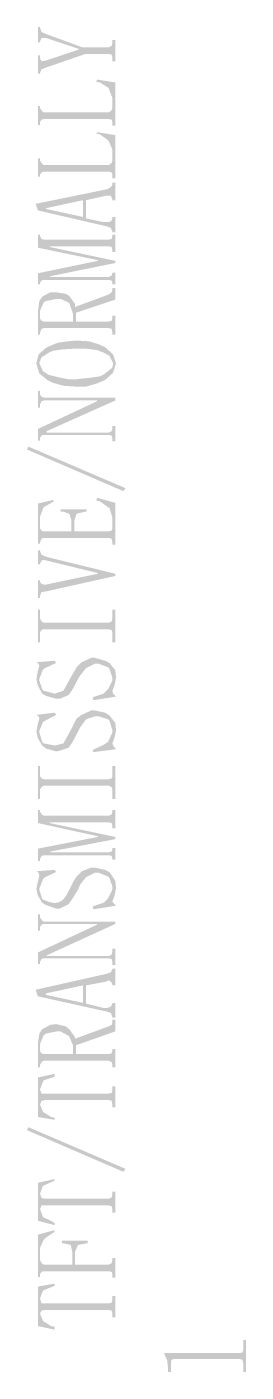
# Model space of a CAD drawing. Header units: millimetres. Extents: x 19 to 191, y 8 to 260.
# Drawn here: x 143.79 to 150.14, y 69.48 to 108.42 of the extents above; entities that cross this region are included whole.
import ezdxf

# ---------------------------------------------------------------- set-up
doc = ezdxf.new("R2010")
doc.units = ezdxf.units.MM
doc.layers.get('0').update_dxf_attribs({"linetype": 'CONTINUOUS'})

msp = doc.modelspace()

# ---------------------------------------------------------------- hatches: boundary and pattern name
for points in [[(144.102667, 108.422722), (144.102667, 107.978222), (144.166167, 107.978222), (144.166167, 107.999389), (144.2085, 108.105222), (144.3355, 108.105222), (145.288, 107.787722), (145.288, 107.766556), (145.393833, 107.830056), (144.356667, 108.211056), (144.2085, 108.274556), (144.166167, 108.401556), (144.166167, 108.422722)], [(144.102667, 107.597222), (144.102667, 107.068056), (144.166167, 107.068056), (144.166167, 107.089222), (144.2085, 107.195056), (144.314333, 107.237389), (145.4785, 107.639556), (146.155833, 107.639556), (146.2405, 107.618389), (146.261667, 107.533722), (146.261667, 107.427889), (146.346333, 107.427889), (146.346333, 108.041722), (146.261667, 108.041722), (146.261667, 107.957056), (146.2405, 107.872389), (146.155833, 107.830056), (145.393833, 107.830056), (145.288, 107.766556), (144.3355, 107.449056), (144.2085, 107.427889), (144.166167, 107.512556), (144.166167, 107.597222)], [(145.796, 106.835222), (145.901833, 106.814056), (146.134667, 106.665889), (146.155833, 106.644722), (146.261667, 106.369556), (146.261667, 105.565222), (146.346333, 105.565222), (146.346333, 106.814056), (145.817167, 106.898722)], [(144.102667, 106.136722), (144.102667, 105.586389), (144.166167, 105.586389), (144.166167, 105.671056), (144.2085, 105.734556), (144.272, 105.755722), (146.155833, 105.755722), (146.2405, 105.734556), (146.261667, 105.671056), (146.261667, 106.073222), (146.2405, 106.009722), (146.155833, 105.946222), (144.272, 105.946222), (144.2085, 106.009722), (144.166167, 106.073222), (144.166167, 106.136722)], [(145.796, 105.332389), (145.901833, 105.311222), (146.134667, 105.141889), (146.155833, 105.120722), (146.261667, 104.866722), (146.261667, 104.041222), (146.346333, 104.041222), (146.346333, 105.290056), (145.817167, 105.374722)], [(144.102667, 104.612722), (144.102667, 104.083556), (144.166167, 104.083556), (144.166167, 104.147056), (144.2085, 104.210556), (144.272, 104.231722), (146.155833, 104.231722), (146.2405, 104.210556), (146.261667, 104.147056), (146.261667, 104.549222), (146.2405, 104.485722), (146.155833, 104.422222), (144.272, 104.422222), (144.2085, 104.485722), (144.166167, 104.549222), (144.166167, 104.612722)], [(144.039167, 103.300389), (144.102667, 103.109889), (144.3355, 103.173389), (145.415, 103.406222), (145.415, 102.919389), (145.499667, 103.406222), (146.071167, 103.533222), (146.219333, 103.533222), (146.261667, 103.427389), (146.261667, 103.406222), (146.346333, 103.406222), (146.346333, 103.914222), (146.261667, 103.914222), (146.261667, 103.850722), (146.219333, 103.787222), (146.1135, 103.723722)], [(144.102667, 103.109889), (146.1135, 102.644222), (146.219333, 102.601889), (146.261667, 102.496056), (146.261667, 102.474889), (146.346333, 102.474889), (146.346333, 102.919389), (146.261667, 102.919389), (146.261667, 102.877056), (146.219333, 102.792389), (146.1135, 102.771222), (146.007667, 102.771222), (145.499667, 102.877056), (145.499667, 103.406222), (145.415, 102.919389), (144.3355, 103.152222), (144.3355, 103.173389)], [(144.102667, 102.411389), (144.102667, 102.030389), (145.838333, 101.670556), (145.838333, 101.649389), (146.346333, 101.585889), (146.346333, 101.649389), (144.441333, 102.051556), (144.441333, 102.072722), (144.272, 102.263222), (144.2085, 102.284389), (144.166167, 102.369056), (144.166167, 102.411389)], [(144.272, 102.263222), (144.441333, 102.072722), (146.155833, 102.072722), (146.2405, 102.051556), (146.261667, 101.966889), (146.261667, 101.903389), (146.346333, 101.903389), (146.346333, 102.411389), (146.261667, 102.411389), (146.261667, 102.369056), (146.2405, 102.284389), (146.155833, 102.263222)], [(144.102667, 101.289556), (144.102667, 100.972056), (144.166167, 100.972056), (144.166167, 101.014389), (144.2085, 101.077889), (144.272, 101.099056), (144.4625, 101.204889), (146.346333, 101.585889), (145.838333, 101.649389)], [(144.272, 101.099056), (146.155833, 101.099056), (146.2405, 101.077889), (146.261667, 101.014389), (146.261667, 100.972056), (146.346333, 100.972056), (146.346333, 101.310722), (146.261667, 101.310722), (146.261667, 101.289556), (146.2405, 101.226056), (146.155833, 101.183722), (144.4625, 101.183722), (144.4625, 101.204889)], [(144.102667, 100.167722), (144.102667, 99.511556), (144.166167, 99.511556), (144.166167, 100.210056), (144.272, 100.442889), (144.3355, 100.485222), (144.653, 100.548722), (144.758833, 100.548722), (144.991667, 100.442889), (145.012833, 100.421722), (145.118667, 100.125389), (145.118667, 99.892556), (145.182167, 100.400556), (145.012833, 100.633389), (144.907, 100.696889), (144.631833, 100.739222), (144.4625, 100.739222), (144.229667, 100.612222), (144.145, 100.485222)], [(145.182167, 100.315889), (145.203333, 100.146556), (146.346333, 100.527556), (146.346333, 100.866222), (146.261667, 100.866222), (146.261667, 100.802722), (146.2405, 100.739222), (146.155833, 100.675722)], [(144.166167, 99.575056), (144.2085, 99.680889), (144.272, 99.702056), (146.155833, 99.702056), (146.2405, 99.680889), (146.261667, 99.575056), (146.261667, 99.511556), (146.346333, 99.511556), (146.346333, 100.061889), (146.261667, 100.061889), (146.261667, 99.977222), (146.2405, 99.913722), (146.155833, 99.892556), (145.203333, 99.892556), (145.203333, 100.146556), (145.182167, 100.315889), (145.182167, 100.400556), (145.118667, 99.892556), (144.272, 99.892556), (144.2085, 99.913722), (144.166167, 99.977222), (144.166167, 100.104222)], [(144.060333, 98.686056), (144.060333, 98.664889), (144.145, 98.389722), (144.145, 98.686056), (144.2085, 98.855389), (144.441333, 99.003556), (144.547167, 99.045889), (144.8435, 99.088222), (145.203333, 99.109389), (145.4785, 99.109389), (145.817167, 99.067056), (146.028833, 98.982389), (146.177, 98.897722), (146.282833, 98.686056), (146.282833, 98.410889), (146.3675, 98.686056), (146.282833, 98.940056), (146.05, 99.151722), (145.8595, 99.236389), (145.584333, 99.321056), (145.203333, 99.342222), (144.9705, 99.321056), (144.674167, 99.278722), (144.377833, 99.151722), (144.3355, 99.130556), (144.123833, 98.940056)], [(144.145, 98.389722), (144.377833, 98.199222), (144.547167, 98.114556), (144.864667, 98.029889), (145.203333, 98.008722), (145.499667, 98.008722), (145.796, 98.093389), (146.05, 98.199222), (146.282833, 98.410889), (146.282833, 98.686056), (146.261667, 98.559056), (146.028833, 98.368556), (145.901833, 98.305056), (145.6055, 98.262722), (145.203333, 98.220389), (144.991667, 98.220389), (144.674167, 98.283889), (144.420167, 98.347389), (144.250833, 98.453222), (144.145, 98.686056)], [(144.102667, 97.881722), (144.102667, 97.394889), (144.166167, 97.394889), (144.166167, 97.500722), (144.2085, 97.585389), (144.272, 97.606556), (145.817167, 97.606556), (145.817167, 97.585389), (146.346333, 97.606556), (146.346333, 97.691222), (144.272, 97.691222), (144.2085, 97.712389), (144.166167, 97.775889), (144.166167, 97.881722)], [(144.102667, 96.781056), (144.102667, 96.442389), (144.166167, 96.442389), (144.166167, 96.527056), (144.2085, 96.590556), (144.272, 96.611722), (144.356667, 96.717556), (146.346333, 97.606556), (145.817167, 97.585389)], [(144.272, 96.611722), (146.155833, 96.611722), (146.2405, 96.590556), (146.261667, 96.527056), (146.261667, 96.421222), (146.346333, 96.421222), (146.346333, 96.865722), (146.261667, 96.865722), (146.261667, 96.781056), (146.2405, 96.717556), (146.155833, 96.675222), (144.356667, 96.675222), (144.356667, 96.717556)], [(146.642667, 95.066556), (146.579167, 94.981889), (143.785167, 96.188389), (143.8275, 96.273056)], [(144.102667, 94.622056), (144.102667, 93.457889), (144.166167, 93.457889), (144.166167, 94.241056), (144.250833, 94.473889), (144.272, 94.516222), (144.568333, 94.685556), (144.547167, 94.727889)], [(145.796, 94.706722), (145.901833, 94.685556), (146.134667, 94.516222), (146.177, 94.495056), (146.261667, 94.219889), (146.261667, 93.436722), (146.346333, 93.436722), (146.346333, 94.643222), (145.817167, 94.791389)], [(144.758833, 94.452722), (144.758833, 94.389222), (144.8435, 94.389222), (145.012833, 94.325722), (145.076333, 94.135222), (145.076333, 93.817722), (145.161, 94.135222), (145.2245, 94.325722), (145.4785, 94.389222), (145.520833, 94.389222), (145.520833, 94.452722)], [(144.166167, 93.500222), (144.2085, 93.606056), (144.272, 93.627222), (146.155833, 93.627222), (146.2405, 93.606056), (146.261667, 93.500222), (146.261667, 93.902389), (146.2405, 93.838889), (146.155833, 93.817722), (145.161, 93.817722), (145.161, 94.135222), (145.076333, 93.817722), (144.272, 93.817722), (144.2085, 93.838889), (144.166167, 93.902389), (144.166167, 94.241056)], [(144.102667, 93.267389), (144.102667, 92.865222), (144.166167, 92.865222), (144.166167, 92.886389), (144.2085, 92.971056), (144.272, 92.992222), (144.356667, 92.971056), (145.838333, 92.611222), (145.838333, 92.590056), (146.346333, 92.526556), (146.346333, 92.590056), (144.356667, 93.076889), (144.2085, 93.140389), (144.166167, 93.246222), (144.166167, 93.267389)], [(144.102667, 92.399556), (144.102667, 91.891556), (144.166167, 91.891556), (144.166167, 91.955056), (144.2085, 92.060889), (144.356667, 92.082056), (146.346333, 92.526556), (145.838333, 92.590056), (144.314333, 92.272556), (144.2085, 92.293722), (144.166167, 92.357222), (144.166167, 92.399556)], [(144.102667, 91.552889), (144.102667, 90.600389), (144.166167, 90.600389), (144.166167, 90.896722), (144.2085, 90.960222), (144.272, 90.981389), (146.155833, 90.981389), (146.2405, 90.960222), (146.261667, 90.896722), (146.261667, 90.600389), (146.346333, 90.600389), (146.346333, 91.552889), (146.261667, 91.552889), (146.261667, 91.298889), (146.2405, 91.214222), (146.155833, 91.171889), (144.272, 91.171889), (144.2085, 91.214222), (144.166167, 91.298889), (144.166167, 91.552889)], [(144.060333, 89.542056), (144.102667, 89.351556), (144.229667, 89.118722), (144.3355, 89.055222), (144.631833, 88.970556), (144.737667, 88.970556), (144.991667, 89.076389), (145.0975, 89.224556), (145.266833, 89.542056), (145.330333, 89.647889), (145.499667, 89.859556), (145.753667, 89.986556), (145.8595, 89.986556), (146.134667, 89.880722), (146.177, 89.838389), (146.261667, 89.584389), (146.261667, 89.203389), (146.325167, 89.372722), (146.3675, 89.584389), (146.346333, 89.796056), (146.177, 90.007722), (146.05, 90.071222), (145.753667, 90.155889), (145.647833, 90.155889), (145.372667, 90.028889), (145.2245, 89.880722), (145.076333, 89.626722), (144.949333, 89.393889), (144.8435, 89.203389), (144.5895, 89.118722), (144.272, 89.203389), (144.229667, 89.245722), (144.145, 89.499722), (144.145, 89.923056), (144.102667, 89.774889)], [(144.060333, 90.028889), (144.123833, 89.986556), (144.145, 89.923056), (144.145, 89.499722), (144.145, 89.542056), (144.250833, 89.817222), (144.314333, 89.859556), (144.631833, 90.007722), (144.5895, 90.071222)], [(145.690167, 89.012889), (145.711333, 88.928222), (146.3675, 89.034056), (146.282833, 89.118722), (146.261667, 89.203389), (146.261667, 89.584389), (146.261667, 89.499722), (146.134667, 89.245722), (146.007667, 89.118722)], [(144.060333, 88.018056), (144.102667, 87.827556), (144.229667, 87.615889), (144.3355, 87.531222), (144.631833, 87.446556), (144.737667, 87.467722), (144.991667, 87.552389), (145.0975, 87.700556), (145.266833, 88.018056), (145.330333, 88.145056), (145.499667, 88.377889), (145.753667, 88.462556), (145.8595, 88.462556), (146.134667, 88.377889), (146.177, 88.335556), (146.261667, 88.060389), (146.261667, 87.679389), (146.325167, 87.848722), (146.3675, 88.060389), (146.346333, 88.272056), (146.177, 88.483722), (146.05, 88.568389), (145.753667, 88.631889), (145.647833, 88.631889), (145.372667, 88.504889), (145.2245, 88.399056), (145.076333, 88.102722), (144.949333, 87.869889), (144.8435, 87.679389), (144.5895, 87.615889), (144.272, 87.679389), (144.229667, 87.721722), (144.145, 87.996889), (144.145, 88.399056), (144.102667, 88.250889)], [(144.060333, 88.504889), (144.123833, 88.462556), (144.145, 88.399056), (144.145, 87.996889), (144.145, 88.039222), (144.250833, 88.293222), (144.314333, 88.335556), (144.631833, 88.504889), (144.5895, 88.568389)], [(145.690167, 87.488889), (145.711333, 87.425389), (146.3675, 87.510056), (146.282833, 87.615889), (146.261667, 87.679389), (146.261667, 88.060389), (146.261667, 87.996889), (146.134667, 87.721722), (146.007667, 87.637056)], [(144.102667, 87.023222), (144.102667, 86.070722), (144.166167, 86.070722), (144.166167, 86.345889), (144.2085, 86.409389), (144.272, 86.451722), (146.155833, 86.451722), (146.2405, 86.409389), (146.261667, 86.345889), (146.261667, 86.070722), (146.346333, 86.070722), (146.346333, 87.023222), (146.261667, 87.023222), (146.261667, 86.726889), (146.2405, 86.663389), (146.155833, 86.642222), (144.272, 86.642222), (144.2085, 86.663389), (144.166167, 86.726889), (144.166167, 87.023222)], [(144.102667, 85.753222), (144.102667, 85.372222), (145.838333, 84.991222), (145.838333, 84.970056), (146.346333, 84.906556), (146.346333, 84.970056), (144.441333, 85.372222), (144.441333, 85.393389), (144.272, 85.583889), (144.2085, 85.626222), (144.166167, 85.710889), (144.166167, 85.753222)], [(144.272, 85.583889), (144.441333, 85.393389), (146.155833, 85.393389), (146.2405, 85.372222), (146.261667, 85.308722), (146.261667, 85.224056), (146.346333, 85.224056), (146.346333, 85.753222), (146.261667, 85.753222), (146.261667, 85.710889), (146.2405, 85.626222), (146.155833, 85.583889)], [(144.102667, 84.631389), (144.102667, 84.271556), (144.166167, 84.271556), (144.166167, 84.335056), (144.2085, 84.419722), (144.272, 84.440889), (144.4625, 84.546722), (146.346333, 84.906556), (145.838333, 84.970056)], [(144.272, 84.440889), (146.155833, 84.440889), (146.2405, 84.419722), (146.261667, 84.335056), (146.261667, 84.313889), (146.346333, 84.313889), (146.346333, 84.652556), (146.261667, 84.652556), (146.261667, 84.610222), (146.2405, 84.546722), (146.155833, 84.525556), (144.4625, 84.525556), (144.4625, 84.546722)], [(144.060333, 83.467222), (144.102667, 83.276722), (144.229667, 83.065056), (144.3355, 83.001556), (144.631833, 82.895722), (144.737667, 82.895722), (144.991667, 83.022722), (145.0975, 83.170889), (145.266833, 83.446056), (145.330333, 83.594222), (145.499667, 83.805889), (145.753667, 83.932889), (145.8595, 83.932889), (146.134667, 83.827056), (146.177, 83.784722), (146.261667, 83.530722), (146.261667, 83.107389), (146.325167, 83.276722), (146.3675, 83.488389), (146.346333, 83.700056), (146.177, 83.954056), (146.05, 84.017556), (145.753667, 84.081056), (145.647833, 84.081056), (145.372667, 83.975222), (145.2245, 83.827056), (145.172125, 83.746435), (145.125279, 83.663369), (145.082499, 83.579514), (145.042318, 83.496525), (145.003272, 83.416057), (144.963896, 83.339767), (144.922724, 83.269311), (144.878293, 83.206343), (144.829136, 83.15252), (144.773788, 83.109497), (144.710786, 83.078931), (144.638663, 83.062476), (144.555955, 83.061789), (144.461196, 83.078525), (144.352921, 83.114339), (144.229667, 83.170889), (144.145, 83.446056), (144.145, 83.848222), (144.102667, 83.678889)], [(144.060333, 83.975222), (144.123833, 83.932889), (144.145, 83.848222), (144.145, 83.446056), (144.145, 83.467222), (144.250833, 83.742389), (144.314333, 83.805889), (144.631833, 83.954056), (144.5895, 84.017556)], [(145.690167, 82.959222), (145.711333, 82.874556), (146.3675, 82.980389), (146.282833, 83.065056), (146.261667, 83.107389), (146.261667, 83.530722), (146.261667, 83.446056), (146.134667, 83.192056), (146.007667, 83.065056)], [(144.102667, 82.726389), (144.102667, 82.260722), (144.166167, 82.260722), (144.166167, 82.366556), (144.2085, 82.430056), (144.272, 82.451222), (145.817167, 82.451222), (145.817167, 82.430056), (146.346333, 82.451222), (146.346333, 82.514722), (144.272, 82.514722), (144.2085, 82.578222), (144.166167, 82.641722), (144.166167, 82.726389)], [(144.102667, 81.625722), (144.102667, 81.287056), (144.166167, 81.287056), (144.166167, 81.350556), (144.2085, 81.435222), (144.272, 81.456389), (144.356667, 81.541056), (146.346333, 82.451222), (145.817167, 82.430056)], [(144.272, 81.456389), (146.155833, 81.456389), (146.2405, 81.435222), (146.261667, 81.350556), (146.261667, 81.265889), (146.346333, 81.265889), (146.346333, 81.731556), (146.261667, 81.731556), (146.261667, 81.646889), (146.2405, 81.562222), (146.155833, 81.519889), (144.356667, 81.519889), (144.356667, 81.541056)], [(144.039167, 80.546222), (144.102667, 80.355722), (144.3355, 80.440389), (145.415, 80.673222), (145.415, 80.165222), (145.499667, 80.673222), (146.071167, 80.779056), (146.155833, 80.821389), (146.219333, 80.779056), (146.261667, 80.715556), (146.261667, 80.673222), (146.346333, 80.673222), (146.346333, 81.160056), (146.261667, 81.160056), (146.261667, 81.138889), (146.219333, 81.054222), (146.1135, 81.011889)], [(144.102667, 80.355722), (146.1135, 79.911222), (146.219333, 79.868889), (146.261667, 79.763056), (146.261667, 79.741889), (146.346333, 79.741889), (146.346333, 80.165222), (146.261667, 80.165222), (146.261667, 80.144056), (146.219333, 80.059389), (146.1135, 80.017056), (146.007667, 80.017056), (145.499667, 80.144056), (145.499667, 80.673222), (145.415, 80.165222), (144.3355, 80.398056), (144.3355, 80.440389)], [(144.102667, 78.979889), (144.102667, 78.302556), (144.166167, 78.302556), (144.166167, 78.979889), (144.272, 79.233889), (144.3355, 79.276222), (144.653, 79.339722), (144.758833, 79.339722), (144.991667, 79.212722), (145.012833, 79.191556), (145.118667, 78.937556), (145.118667, 78.683556), (145.182167, 79.170389), (145.012833, 79.403222), (144.907, 79.487889), (144.631833, 79.551389), (144.4625, 79.530222), (144.229667, 79.403222), (144.145, 79.276222)], [(145.182167, 79.128056), (145.203333, 78.937556), (146.346333, 79.339722), (146.346333, 79.678389), (146.261667, 79.678389), (146.261667, 79.593722), (146.2405, 79.530222), (146.155833, 79.487889)], [(144.166167, 78.366056), (144.2085, 78.450722), (144.272, 78.493056), (146.155833, 78.493056), (146.2405, 78.450722), (146.261667, 78.366056), (146.261667, 78.302556), (146.346333, 78.302556), (146.346333, 78.831722), (146.261667, 78.831722), (146.261667, 78.768222), (146.2405, 78.704722), (146.155833, 78.683556), (145.203333, 78.683556), (145.203333, 78.937556), (145.182167, 79.128056), (145.182167, 79.170389), (145.118667, 78.683556), (144.272, 78.683556), (144.2085, 78.704722), (144.166167, 78.768222), (144.166167, 78.916389)], [(144.102667, 78.006222), (144.166167, 77.223056), (144.166167, 77.667556), (144.250833, 77.879222), (144.272, 77.921556), (144.5895, 78.027389), (144.5895, 78.112056)], [(144.102667, 78.006222), (144.102667, 76.863222), (144.5895, 76.778556), (144.5895, 76.842056), (144.483667, 76.863222), (144.250833, 77.011389), (144.166167, 77.223056)], [(144.166167, 77.223056), (144.2085, 77.328889), (144.314333, 77.350056), (146.155833, 77.350056), (146.2405, 77.328889), (146.261667, 77.223056), (146.261667, 77.138389), (146.346333, 77.138389), (146.346333, 77.752222), (146.261667, 77.752222), (146.261667, 77.625222), (146.2405, 77.561722), (146.155833, 77.540556), (144.2085, 77.540556), (144.166167, 77.667556)], [(146.642667, 75.360389), (146.579167, 75.275722), (143.785167, 76.482222), (143.8275, 76.566889)], [(144.102667, 74.958222), (144.166167, 74.196222), (144.166167, 74.640722), (144.250833, 74.873556), (144.272, 74.873556), (144.5895, 75.021722), (144.5895, 75.064056)], [(144.102667, 74.958222), (144.102667, 73.857556), (144.5895, 73.730556), (144.5895, 73.794056), (144.483667, 73.857556), (144.250833, 73.963389), (144.166167, 74.196222)], [(144.166167, 74.196222), (144.2085, 74.302056), (146.155833, 74.302056), (146.2405, 74.280889), (146.261667, 74.196222), (146.261667, 74.090389), (146.346333, 74.090389), (146.346333, 74.704222), (146.261667, 74.704222), (146.261667, 74.619556), (146.2405, 74.534889), (146.155833, 74.492556), (144.3355, 74.492556), (144.2085, 74.513722), (144.166167, 74.640722)], [(144.102667, 73.455389), (144.102667, 72.227722), (144.166167, 72.227722), (144.166167, 73.074389), (144.272, 73.307222), (144.3355, 73.370722), (144.5895, 73.540056), (144.568333, 73.582389)], [(144.801167, 73.286056), (144.801167, 73.201389), (144.864667, 73.201389), (145.055167, 73.159056), (145.0975, 72.968556), (145.0975, 72.587556), (145.182167, 72.968556), (145.266833, 73.159056), (145.499667, 73.201389), (145.542, 73.201389), (145.542, 73.286056)], [(144.166167, 72.312389), (144.2085, 72.375889), (144.272, 72.397056), (146.155833, 72.397056), (146.2405, 72.375889), (146.261667, 72.312389), (146.261667, 72.206556), (146.346333, 72.206556), (146.346333, 72.778056), (146.261667, 72.778056), (146.261667, 72.714556), (146.2405, 72.629889), (146.155833, 72.587556), (145.182167, 72.587556), (145.182167, 72.968556), (145.0975, 72.587556), (144.272, 72.587556), (144.2085, 72.629889), (144.166167, 72.714556), (144.166167, 73.010889)], [(144.102667, 71.952556), (144.166167, 71.169389), (144.166167, 71.613889), (144.250833, 71.825556), (144.272, 71.846722), (144.5895, 71.973722), (144.5895, 72.037222)], [(144.102667, 71.952556), (144.102667, 70.809556), (144.5895, 70.703722), (144.5895, 70.788389), (144.483667, 70.809556), (144.250833, 70.957722), (144.166167, 71.169389)], [(144.166167, 71.169389), (144.2085, 71.254056), (144.314333, 71.275222), (146.155833, 71.275222), (146.2405, 71.254056), (146.261667, 71.169389), (146.261667, 71.063556), (146.346333, 71.063556), (146.346333, 71.677389), (146.261667, 71.677389), (146.261667, 71.571556), (146.2405, 71.486889), (146.155833, 71.465722), (144.2085, 71.465722), (144.166167, 71.613889)], [(147.7645, 70.026389), (147.7645, 70.005222), (147.849167, 69.814722), (147.870333, 69.624222), (147.870333, 69.476056), (147.955, 69.476056), (147.955, 69.730056), (147.976167, 69.835889), (148.060833, 69.857056), (149.944667, 69.857056), (150.029333, 69.835889), (150.0505, 69.730056), (150.0505, 69.476056), (150.135167, 69.476056), (150.135167, 70.407389), (150.0505, 70.407389), (150.0505, 70.111056), (150.029333, 70.047556), (149.944667, 70.026389)]]:
    msp.add_hatch(color=7).paths.add_polyline_path(points)

doc.saveas('drawing.dxf')
